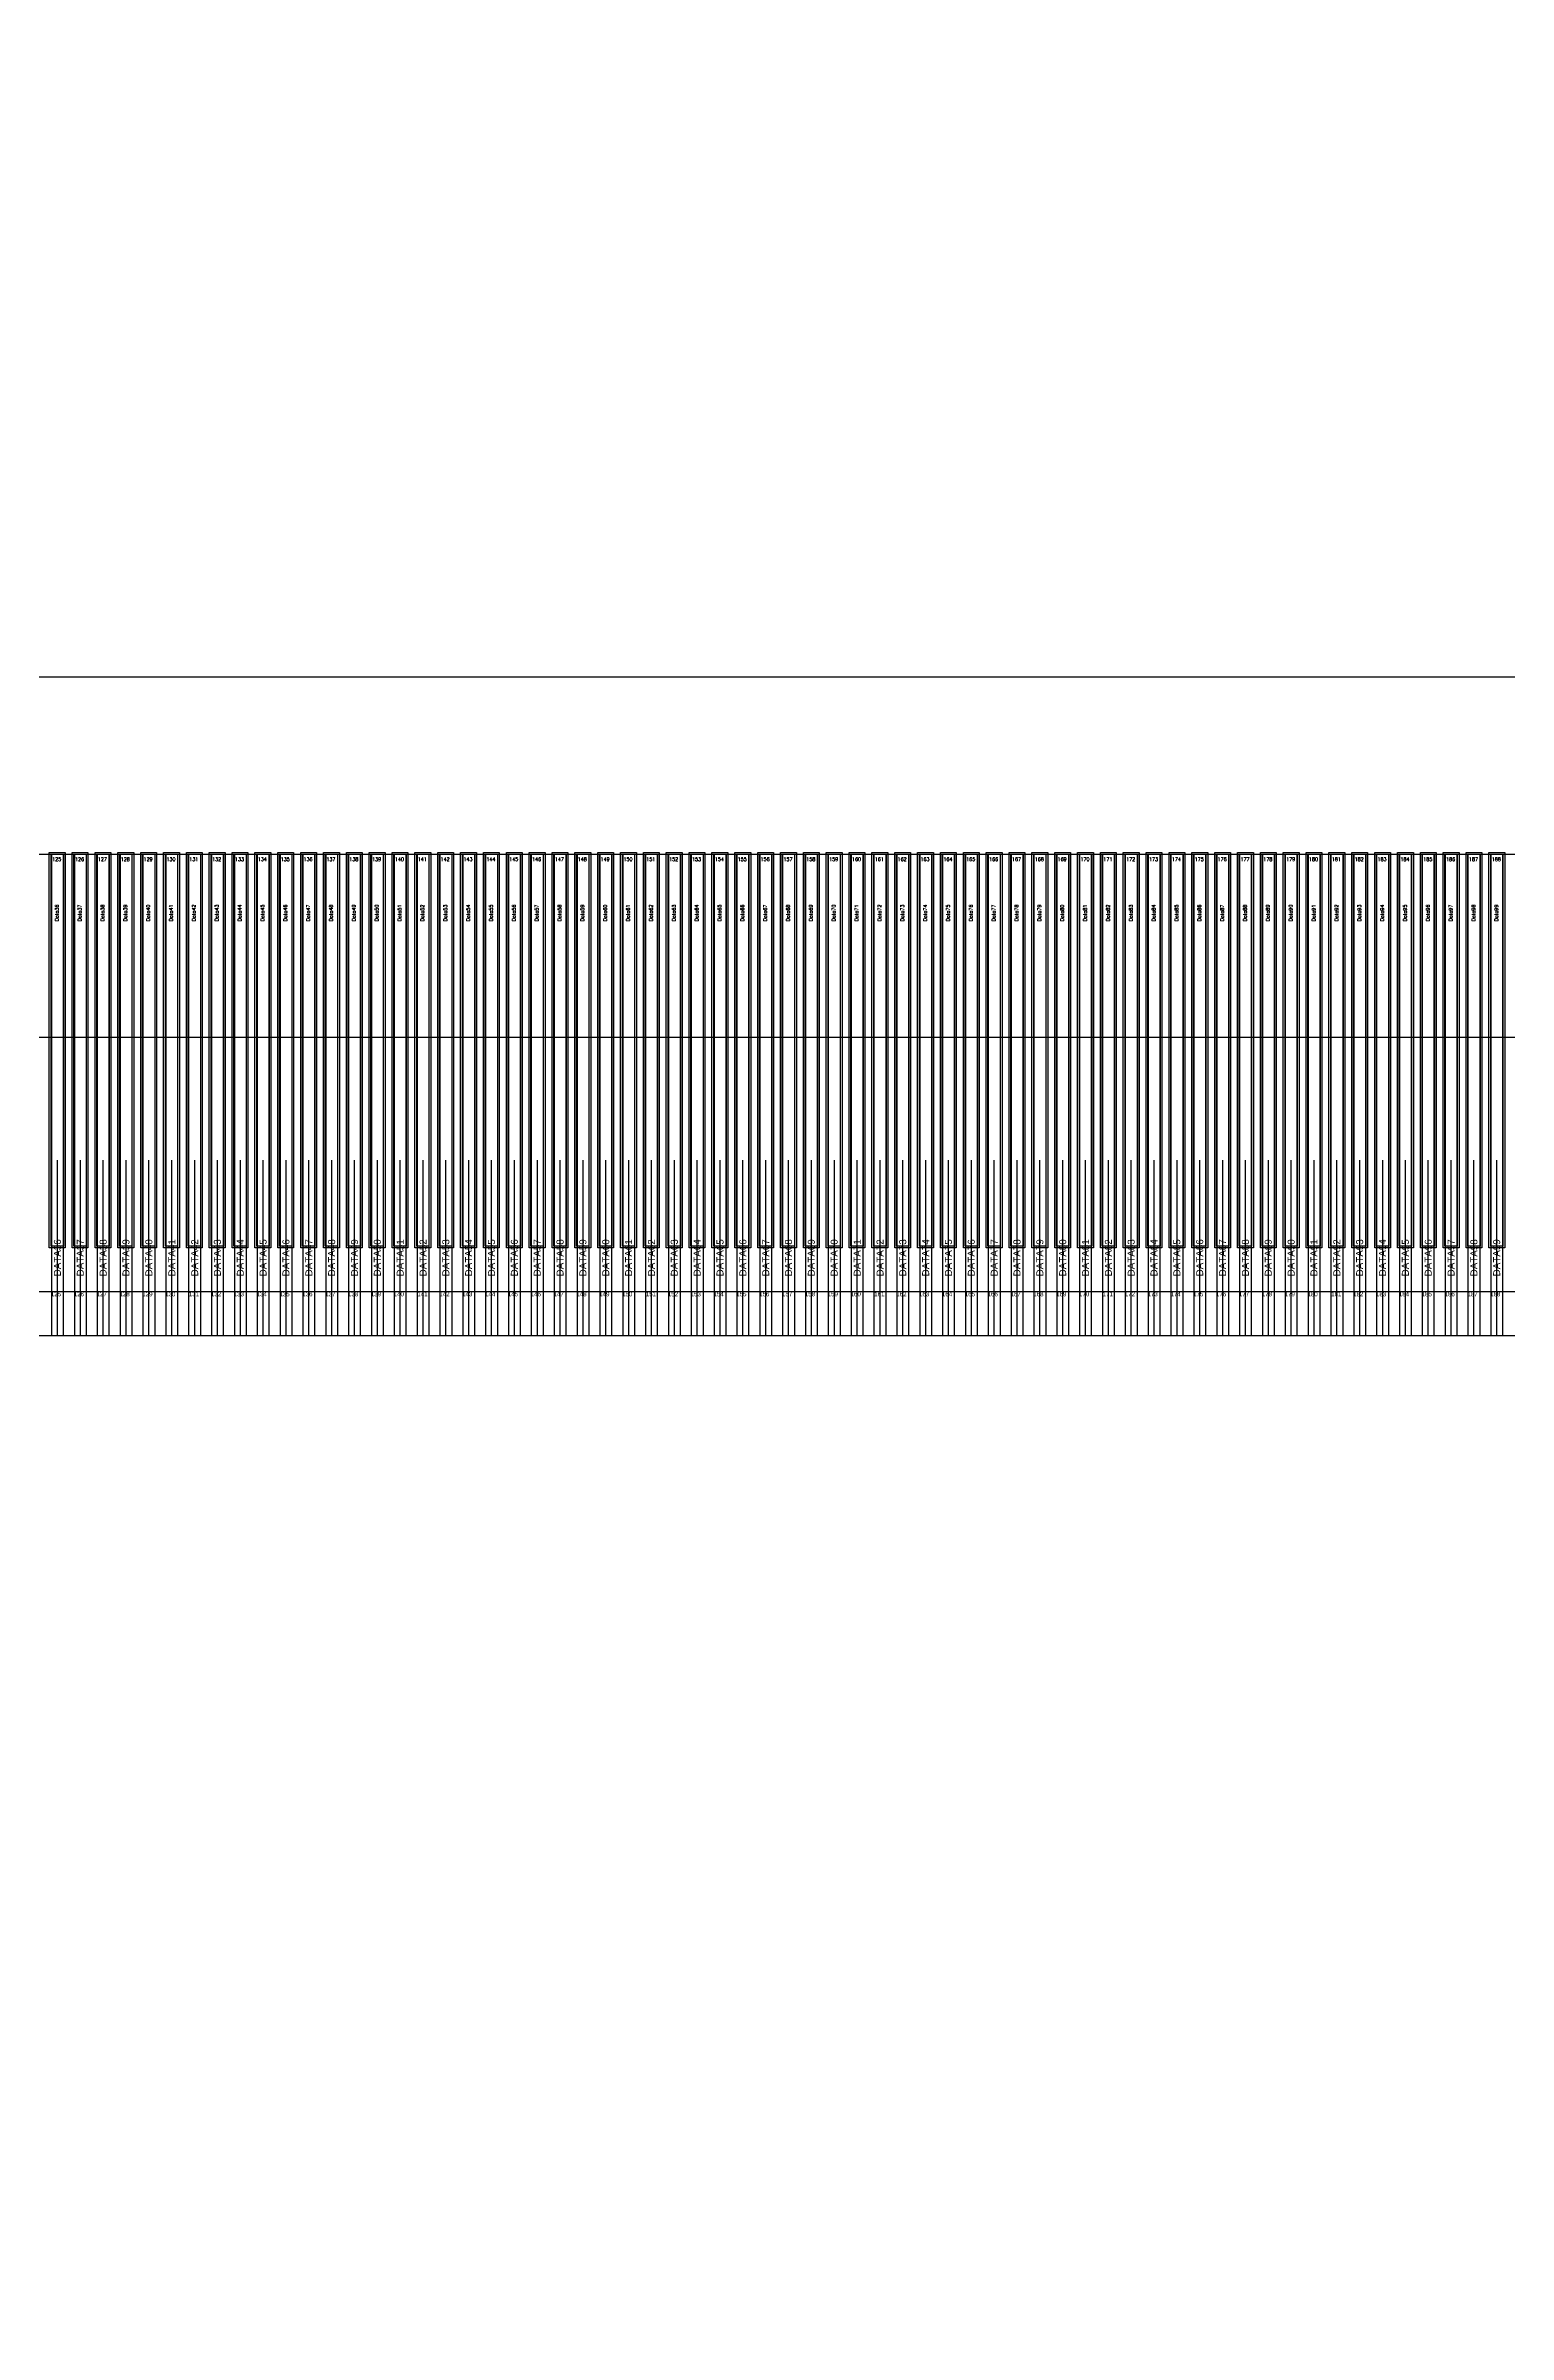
# Model space of a CAD drawing. Header units: millimetres. Extents: x -2596 to -724, y -1791 to -1070.
# Drawn here: x -1602.755 to -1601.091, y -1614.023 to -1611.419 of the extents above; entities that cross this region are included whole.
import ezdxf
from ezdxf.enums import TextEntityAlignment as Align

# ---------------------------------------------------------------- set-up
doc = ezdxf.new("R2010")
doc.units = ezdxf.units.MM
for name, color, linetype in [('01 Copper', 3, 'Continuous'), ('06 Leadnr', 6, 'Continuous'), ('07 Cutline', 4, 'Continuous'), ('12 Center_line', 1, 'Continuous'), ('L61', 4, 'Continuous'), ('L62', 40, 'Continuous'), ('lens', 6, 'Continuous')]:
    doc.layers.add(name, color=color, linetype=linetype)
doc.layers.add('10 OL pin no.', color=190, linetype='Continuous', lineweight=15)
doc.layers.add('标注', color=3, linetype='Continuous', lineweight=15)
doc.styles.add('MBC_Arial_Font', font='arial.ttf')
doc.styles.add('ROMANC', font='romanc.shx', dxfattribs={"bigfont": 'gbcbig.shx'})
doc.styles.add('TXT', font='txt.shx', dxfattribs={"bigfont": 'gbcbig.shx'})
doc.styles.add('宋', font='', dxfattribs={"height": 2})
doc.styles.get('宋').set_extended_font_data('SimSun')
doc.dimstyles.new('YanXiu', dxfattribs={"dimtxt": 2.5, "dimasz": 2.2, "dimexe": 0.66, "dimexo": 0.66, "dimgap": 0.66, "dimtad": 0, "dimdsep": 46, "dimtxsty": 'ROMANC', "dimcen": 0, "dimclrd": 256, "dimclre": 131, "dimclrt": 42, "dimazin": 2, "dimtfac": 1, "dimtofl": 0, "dimtmove": 0, "dimatfit": 3, "dimfxl": 1, "dimlwd": 5, "dimlwe": 5, "dimarcsym": 0})

# ---------------------------------------------------------------- blocks, each defined once
blk = doc.blocks.new('*D125')
at = {"layer": 'Defpoints', "color": 0}
for p in [(-1619.6153, -1609.9871), (-1602.067, -1683.6592), (-1602.067, -1684.0071)]:
    blk.add_point(p, dxfattribs=at)
at = {"layer": '标注', "lineweight": 5}
for p, q in [((-1619.6153, -1610.6471), (-1619.6153, -1684.3192)), ((-1602.067, -1683.3471), (-1602.067, -1682.9992)), ((-1619.6153, -1683.6592), (-1621.9003, -1683.6592)), ((-1603.567, -1683.6592), (-1618.1153, -1683.6592))]:
    blk.add_line(p, q, dxfattribs=at)
at = {"layer": '标注'}
for points in [[(-1618.1153, -1683.4092), (-1618.1153, -1683.9092), (-1619.6153, -1683.6592)], [(-1603.567, -1683.4092), (-1603.567, -1683.9092), (-1602.067, -1683.6592)]]:
    blk.add_solid(points, dxfattribs=at)
at = {"layer": '标注', "insert": (-1629.4597, -1683.6592), "char_height": 2, "attachment_point": 5, "style": '宋'}
blk.add_mtext('17.55±0.2', dxfattribs=at)
blk = doc.blocks.new('*D120')
at = {"layer": 'Defpoints', "color": 0}
for p in [(-1616.7653, -1612.8371), (-1643.494, -1685.8071), (-1601.567, -1685.8071)]:
    blk.add_point(p, dxfattribs=at)
at = {"layer": '标注', "lineweight": 5}
for p, q in [((-1617.4253, -1612.8371), (-1644.154, -1612.8371)), ((-1643.494, -1614.3371), (-1643.494, -1623.6493)), ((-1643.494, -1684.3071), (-1643.494, -1638.9134)), ((-1602.227, -1685.8071), (-1644.154, -1685.8071))]:
    blk.add_line(p, q, dxfattribs=at)
at = {"layer": '标注'}
for points in [[(-1643.744, -1614.3371), (-1643.244, -1614.3371), (-1643.494, -1612.8371)], [(-1643.744, -1684.3071), (-1643.244, -1684.3071), (-1643.494, -1685.8071)]]:
    blk.add_solid(points, dxfattribs=at)
at = {"layer": '标注', "insert": (-1643.494, -1631.2814), "char_height": 2, "attachment_point": 5, "rotation": 90, "style": '宋'}
blk.add_mtext('72.97±0.5', dxfattribs=at)
blk = doc.blocks.new('DFASDFAS')
at = {"layer": '01 Copper'}
for points in [[(-1335.6613, -1625.5686), (-1335.6613, -1625.0206)], [(-1335.6483, -1625.0206), (-1335.6483, -1625.5686)], [(-1335.6353, -1625.5686), (-1335.6353, -1625.0206)], [(-1335.6223, -1625.0206), (-1335.6223, -1625.5686)], [(-1335.6093, -1625.5686), (-1335.6093, -1625.0206)], [(-1335.5963, -1625.0206), (-1335.5963, -1625.5686)], [(-1335.5833, -1625.5686), (-1335.5833, -1625.0206)], [(-1335.5703, -1625.0206), (-1335.5703, -1625.5686)], [(-1335.5573, -1625.5686), (-1335.5573, -1625.0206)], [(-1335.5443, -1625.0206), (-1335.5443, -1625.5686)], [(-1335.5313, -1625.5686), (-1335.5313, -1625.0206)], [(-1335.5183, -1625.0206), (-1335.5183, -1625.5686)], [(-1335.5053, -1625.5686), (-1335.5053, -1625.0206)], [(-1335.4923, -1625.0206), (-1335.4923, -1625.5686)], [(-1335.4793, -1625.5686), (-1335.4793, -1625.0206)], [(-1335.4663, -1625.0206), (-1335.4663, -1625.5686)], [(-1335.4533, -1625.5686), (-1335.4533, -1625.0206)], [(-1335.4403, -1625.0206), (-1335.4403, -1625.5686)], [(-1335.4273, -1625.5686), (-1335.4273, -1625.0206)], [(-1335.4143, -1625.0206), (-1335.4143, -1625.5686)], [(-1335.4013, -1625.5686), (-1335.4013, -1625.0206)], [(-1335.3883, -1625.0206), (-1335.3883, -1625.5686)], [(-1335.3753, -1625.5686), (-1335.3753, -1625.0206)], [(-1335.3623, -1625.0206), (-1335.3623, -1625.5686)], [(-1335.3493, -1625.5686), (-1335.3493, -1625.0206)], [(-1335.3363, -1625.0206), (-1335.3363, -1625.5686)], [(-1335.3234, -1625.5686), (-1335.3234, -1625.0206)], [(-1335.3104, -1625.0206), (-1335.3104, -1625.5686)], [(-1335.2974, -1625.5686), (-1335.2974, -1625.0206)], [(-1335.2844, -1625.0206), (-1335.2844, -1625.5686)], [(-1335.2714, -1625.5686), (-1335.2714, -1625.0206)], [(-1335.2584, -1625.0206), (-1335.2584, -1625.5686)], [(-1335.2454, -1625.5686), (-1335.2454, -1625.0206)], [(-1335.2324, -1625.0206), (-1335.2324, -1625.5686)], [(-1335.2194, -1625.5686), (-1335.2194, -1625.0206)], [(-1335.2064, -1625.0206), (-1335.2064, -1625.5686)], [(-1335.1934, -1625.5686), (-1335.1934, -1625.0206)], [(-1335.1804, -1625.0206), (-1335.1804, -1625.5686)], [(-1335.1674, -1625.5686), (-1335.1674, -1625.0206)], [(-1335.1544, -1625.0206), (-1335.1544, -1625.5686)], [(-1335.1414, -1625.5686), (-1335.1414, -1625.0206)], [(-1335.1284, -1625.0206), (-1335.1284, -1625.5686)], [(-1335.1154, -1625.5686), (-1335.1154, -1625.0206)], [(-1335.1024, -1625.0206), (-1335.1024, -1625.5686)], [(-1335.0894, -1625.5686), (-1335.0894, -1625.0206)], [(-1335.0764, -1625.0206), (-1335.0764, -1625.5686)], [(-1335.0634, -1625.5686), (-1335.0634, -1625.0206)], [(-1335.0504, -1625.0206), (-1335.0504, -1625.5686)], [(-1335.0374, -1625.5686), (-1335.0374, -1625.0206)], [(-1335.0244, -1625.0206), (-1335.0244, -1625.5686)], [(-1335.0114, -1625.5686), (-1335.0114, -1625.0206)], [(-1334.9984, -1625.0206), (-1334.9984, -1625.5686)], [(-1334.9854, -1625.5686), (-1334.9854, -1625.0206)], [(-1334.9724, -1625.0206), (-1334.9724, -1625.5686)], [(-1334.9594, -1625.5686), (-1334.9594, -1625.0206)], [(-1334.9464, -1625.0206), (-1334.9464, -1625.5686)], [(-1334.9334, -1625.5686), (-1334.9334, -1625.0206)], [(-1334.9204, -1625.0206), (-1334.9204, -1625.5686)], [(-1334.9075, -1625.5686), (-1334.9075, -1625.0206)], [(-1334.8945, -1625.0206), (-1334.8945, -1625.5686)], [(-1334.8815, -1625.5686), (-1334.8815, -1625.0206)], [(-1334.8685, -1625.0206), (-1334.8685, -1625.5686)], [(-1334.8555, -1625.5686), (-1334.8555, -1625.0206)], [(-1334.8425, -1625.0206), (-1334.8425, -1625.5686)], [(-1334.8295, -1625.5686), (-1334.8295, -1625.0206)], [(-1334.8165, -1625.0206), (-1334.8165, -1625.5686)], [(-1334.8035, -1625.5686), (-1334.8035, -1625.0206)], [(-1334.7905, -1625.0206), (-1334.7905, -1625.5686)], [(-1334.7775, -1625.5686), (-1334.7775, -1625.0206)], [(-1334.7645, -1625.0206), (-1334.7645, -1625.5686)], [(-1334.7515, -1625.5686), (-1334.7515, -1625.0206)], [(-1334.7385, -1625.0206), (-1334.7385, -1625.5686)], [(-1334.7255, -1625.5686), (-1334.7255, -1625.0206)], [(-1334.7125, -1625.0206), (-1334.7125, -1625.5686)], [(-1334.6995, -1625.5686), (-1334.6995, -1625.0206)], [(-1334.6865, -1625.0206), (-1334.6865, -1625.5686)], [(-1334.6735, -1625.5686), (-1334.6735, -1625.0206)], [(-1334.6605, -1625.0206), (-1334.6605, -1625.5686)], [(-1334.6475, -1625.5686), (-1334.6475, -1625.0206)], [(-1334.6345, -1625.0206), (-1334.6345, -1625.5686)], [(-1334.6215, -1625.5686), (-1334.6215, -1625.0206)], [(-1334.6085, -1625.0206), (-1334.6085, -1625.5686)], [(-1334.5955, -1625.5686), (-1334.5955, -1625.0206)], [(-1334.5825, -1625.0206), (-1334.5825, -1625.5686)], [(-1334.5695, -1625.5686), (-1334.5695, -1625.0206)], [(-1334.5565, -1625.0206), (-1334.5565, -1625.5686)], [(-1334.5435, -1625.5686), (-1334.5435, -1625.0206)], [(-1334.5305, -1625.0206), (-1334.5305, -1625.5686)], [(-1334.5176, -1625.5686), (-1334.5176, -1625.0206)], [(-1334.5046, -1625.0206), (-1334.5046, -1625.5686)], [(-1334.4916, -1625.5686), (-1334.4916, -1625.0206)], [(-1334.4786, -1625.0206), (-1334.4786, -1625.5686)], [(-1334.4656, -1625.5686), (-1334.4656, -1625.0206)], [(-1334.4526, -1625.0206), (-1334.4526, -1625.5686)], [(-1334.4396, -1625.5686), (-1334.4396, -1625.0206)], [(-1334.4266, -1625.0206), (-1334.4266, -1625.5686)], [(-1334.4136, -1625.5686), (-1334.4136, -1625.0206)], [(-1334.4006, -1625.0206), (-1334.4006, -1625.5686)], [(-1334.3876, -1625.5686), (-1334.3876, -1625.0206)], [(-1334.3746, -1625.0206), (-1334.3746, -1625.5686)], [(-1334.3616, -1625.5686), (-1334.3616, -1625.0206)], [(-1334.3486, -1625.0206), (-1334.3486, -1625.5686)], [(-1334.3356, -1625.5686), (-1334.3356, -1625.0206)], [(-1334.3226, -1625.0206), (-1334.3226, -1625.5686)], [(-1334.3096, -1625.5686), (-1334.3096, -1625.0206)], [(-1334.2966, -1625.0206), (-1334.2966, -1625.5686)], [(-1334.2836, -1625.5686), (-1334.2836, -1625.0206)], [(-1334.2706, -1625.0206), (-1334.2706, -1625.5686)], [(-1334.2576, -1625.5686), (-1334.2576, -1625.0206)], [(-1334.2446, -1625.0206), (-1334.2446, -1625.5686)], [(-1334.2316, -1625.5686), (-1334.2316, -1625.0206)], [(-1334.2186, -1625.0206), (-1334.2186, -1625.5686)], [(-1334.2056, -1625.5686), (-1334.2056, -1625.0206)], [(-1334.1926, -1625.0206), (-1334.1926, -1625.5686)], [(-1334.1796, -1625.5686), (-1334.1796, -1625.0206)], [(-1334.1666, -1625.0206), (-1334.1666, -1625.5686)], [(-1334.1536, -1625.5686), (-1334.1536, -1625.0206)], [(-1334.1406, -1625.0206), (-1334.1406, -1625.5686)], [(-1334.1277, -1625.5686), (-1334.1277, -1625.0206)], [(-1334.1147, -1625.0206), (-1334.1147, -1625.5686)], [(-1334.1017, -1625.5686), (-1334.1017, -1625.0206)], [(-1334.0887, -1625.0206), (-1334.0887, -1625.5686)], [(-1334.0757, -1625.5686), (-1334.0757, -1625.0206)], [(-1334.0627, -1625.0206), (-1334.0627, -1625.5686)], [(-1334.0497, -1625.5686), (-1334.0497, -1625.0206)], [(-1334.0367, -1625.0206), (-1334.0367, -1625.5686)], [(-1334.0237, -1625.5686), (-1334.0237, -1625.0206)], [(-1334.0107, -1625.0206), (-1334.0107, -1625.5686)]]:
    blk.add_lwpolyline(points, dxfattribs=at)
at = {"layer": '07 Cutline'}
blk.add_lwpolyline([(-1339.2883, -1625.0206), (-1327.8883, -1625.0206), (-1327.8883, -1625.5186), (-1327.9883, -1625.6686), (-1327.9883, -1633.0101), (-1328.8596, -1634.5237), (-1328.8596, -1636.6123, -0.414214), (-1329.0596, -1636.8123), (-1340.1396, -1636.8123, -0.414214), (-1340.3396, -1636.6123), (-1340.3396, -1634.5237), (-1339.1883, -1633.0101), (-1339.1883, -1625.6686), (-1339.2883, -1625.5186)], format="xyb", close=True, dxfattribs=at)
at = {"layer": '12 Center_line'}
for p, q in [((-1335.6548, -1625.5686), (-1335.6548, -1625.3686)), ((-1335.6288, -1625.5686), (-1335.6288, -1625.3686)), ((-1335.6028, -1625.5686), (-1335.6028, -1625.3686)), ((-1335.5768, -1625.5686), (-1335.5768, -1625.3686)), ((-1335.5508, -1625.5686), (-1335.5508, -1625.3686)), ((-1335.5248, -1625.5686), (-1335.5248, -1625.3686)), ((-1335.4988, -1625.5686), (-1335.4988, -1625.3686)), ((-1335.4728, -1625.5686), (-1335.4728, -1625.3686)), ((-1335.4468, -1625.5686), (-1335.4468, -1625.3686)), ((-1335.4208, -1625.5686), (-1335.4208, -1625.3686)), ((-1335.3948, -1625.5686), (-1335.3948, -1625.3686)), ((-1335.3688, -1625.5686), (-1335.3688, -1625.3686)), ((-1335.3428, -1625.5686), (-1335.3428, -1625.3686)), ((-1335.3169, -1625.5686), (-1335.3169, -1625.3686)), ((-1335.2909, -1625.5686), (-1335.2909, -1625.3686)), ((-1335.2649, -1625.5686), (-1335.2649, -1625.3686)), ((-1335.2389, -1625.5686), (-1335.2389, -1625.3686)), ((-1335.2129, -1625.5686), (-1335.2129, -1625.3686)), ((-1335.1869, -1625.5686), (-1335.1869, -1625.3686)), ((-1335.1609, -1625.5686), (-1335.1609, -1625.3686)), ((-1335.1349, -1625.5686), (-1335.1349, -1625.3686)), ((-1335.1089, -1625.5686), (-1335.1089, -1625.3686)), ((-1335.0829, -1625.5686), (-1335.0829, -1625.3686)), ((-1335.0569, -1625.5686), (-1335.0569, -1625.3686)), ((-1335.0309, -1625.5686), (-1335.0309, -1625.3686)), ((-1335.0049, -1625.5686), (-1335.0049, -1625.3686)), ((-1334.9789, -1625.5686), (-1334.9789, -1625.3686)), ((-1334.9529, -1625.5686), (-1334.9529, -1625.3686)), ((-1334.9269, -1625.5686), (-1334.9269, -1625.3686)), ((-1334.901, -1625.5686), (-1334.901, -1625.3686)), ((-1334.875, -1625.5686), (-1334.875, -1625.3686)), ((-1334.849, -1625.5686), (-1334.849, -1625.3686)), ((-1334.823, -1625.5686), (-1334.823, -1625.3686)), ((-1334.797, -1625.5686), (-1334.797, -1625.3686)), ((-1334.771, -1625.5686), (-1334.771, -1625.3686)), ((-1334.745, -1625.5686), (-1334.745, -1625.3686)), ((-1334.719, -1625.5686), (-1334.719, -1625.3686)), ((-1334.693, -1625.5686), (-1334.693, -1625.3686)), ((-1334.667, -1625.5686), (-1334.667, -1625.3686)), ((-1334.641, -1625.5686), (-1334.641, -1625.3686)), ((-1334.615, -1625.5686), (-1334.615, -1625.3686)), ((-1334.589, -1625.5686), (-1334.589, -1625.3686)), ((-1334.563, -1625.5686), (-1334.563, -1625.3686)), ((-1334.537, -1625.5686), (-1334.537, -1625.3686)), ((-1334.5111, -1625.5686), (-1334.5111, -1625.3686)), ((-1334.4851, -1625.5686), (-1334.4851, -1625.3686)), ((-1334.4591, -1625.5686), (-1334.4591, -1625.3686)), ((-1334.4331, -1625.5686), (-1334.4331, -1625.3686)), ((-1334.4071, -1625.5686), (-1334.4071, -1625.3686)), ((-1334.3811, -1625.5686), (-1334.3811, -1625.3686)), ((-1334.3551, -1625.5686), (-1334.3551, -1625.3686)), ((-1334.3291, -1625.5686), (-1334.3291, -1625.3686)), ((-1334.3031, -1625.5686), (-1334.3031, -1625.3686)), ((-1334.2771, -1625.5686), (-1334.2771, -1625.3686)), ((-1334.2511, -1625.5686), (-1334.2511, -1625.3686)), ((-1334.2251, -1625.5686), (-1334.2251, -1625.3686)), ((-1334.1991, -1625.5686), (-1334.1991, -1625.3686)), ((-1334.1731, -1625.5686), (-1334.1731, -1625.3686)), ((-1334.1471, -1625.5686), (-1334.1471, -1625.3686)), ((-1334.1212, -1625.5686), (-1334.1212, -1625.3686)), ((-1334.0952, -1625.5686), (-1334.0952, -1625.3686)), ((-1334.0692, -1625.5686), (-1334.0692, -1625.3686)), ((-1334.0432, -1625.5686), (-1334.0432, -1625.3686)), ((-1334.0172, -1625.5686), (-1334.0172, -1625.3686)), ((-1328.2973, -1625.5686), (-1338.8793, -1625.5686))]:
    blk.add_line(p, q, dxfattribs=at)
at = {"layer": '06 Leadnr', "style": 'MBC_Arial_Font'}
for s, p in [('DATA36', (-1335.655, -1625.4797)), ('DATA37', (-1335.629, -1625.4797)), ('DATA38', (-1335.603, -1625.4797)), ('DATA39', (-1335.577, -1625.4797)), ('DATA40', (-1335.551, -1625.4797)), ('DATA41', (-1335.5248, -1625.4797)), ('DATA42', (-1335.4988, -1625.4797)), ('DATA43', (-1335.473, -1625.4797)), ('DATA44', (-1335.4469, -1625.4797)), ('DATA45', (-1335.421, -1625.4797)), ('DATA46', (-1335.395, -1625.4797)), ('DATA47', (-1335.3689, -1625.4797)), ('DATA48', (-1335.343, -1625.4797)), ('DATA49', (-1335.317, -1625.4797)), ('DATA50', (-1335.291, -1625.4797)), ('DATA51', (-1335.265, -1625.4797)), ('DATA52', (-1335.239, -1625.4797)), ('DATA53', (-1335.2131, -1625.4797)), ('DATA54', (-1335.1871, -1625.4797)), ('DATA55', (-1335.1611, -1625.4797)), ('DATA56', (-1335.1351, -1625.4797)), ('DATA57', (-1335.1091, -1625.4797)), ('DATA58', (-1335.0831, -1625.4797)), ('DATA59', (-1335.0571, -1625.4797)), ('DATA60', (-1335.0311, -1625.4797)), ('DATA61', (-1335.0051, -1625.4797)), ('DATA62', (-1334.9791, -1625.4797)), ('DATA63', (-1334.9531, -1625.4797)), ('DATA64', (-1334.9271, -1625.4797)), ('DATA65', (-1334.9011, -1625.4797)), ('DATA66', (-1334.8751, -1625.4797)), ('DATA67', (-1334.8491, -1625.4797)), ('DATA68', (-1334.8232, -1625.4797)), ('DATA69', (-1334.7972, -1625.4797)), ('DATA70', (-1334.7712, -1625.4797)), ('DATA71', (-1334.745, -1625.4797)), ('DATA72', (-1334.719, -1625.4797)), ('DATA73', (-1334.6932, -1625.4797)), ('DATA74', (-1334.6671, -1625.4797)), ('DATA75', (-1334.6412, -1625.4797)), ('DATA76', (-1334.6152, -1625.4797)), ('DATA77', (-1334.5891, -1625.4797)), ('DATA78', (-1334.5632, -1625.4797)), ('DATA79', (-1334.5372, -1625.4797)), ('DATA80', (-1334.5112, -1625.4797)), ('DATA81', (-1334.4852, -1625.4797)), ('DATA82', (-1334.4592, -1625.4797)), ('DATA83', (-1334.4333, -1625.4797)), ('DATA84', (-1334.4073, -1625.4797)), ('DATA85', (-1334.3813, -1625.4797)), ('DATA86', (-1334.3553, -1625.4797)), ('DATA87', (-1334.3293, -1625.4797)), ('DATA88', (-1334.3033, -1625.4797)), ('DATA89', (-1334.2773, -1625.4797)), ('DATA90', (-1334.2513, -1625.4797)), ('DATA91', (-1334.2253, -1625.4797)), ('DATA92', (-1334.1993, -1625.4797)), ('DATA93', (-1334.1733, -1625.4797)), ('DATA94', (-1334.1473, -1625.4797)), ('DATA95', (-1334.1213, -1625.4797)), ('DATA96', (-1334.0953, -1625.4797)), ('DATA97', (-1334.0693, -1625.4797)), ('DATA98', (-1334.0433, -1625.4797)), ('DATA99', (-1334.0174, -1625.4797))]:
    blk.add_text(s, height=0.008, rotation=90, dxfattribs=at).set_placement(p, align=Align.MIDDLE_CENTER)
at = {"layer": '10 OL pin no.', "style": 'MBC_Arial_Font'}
for s, p in [('125', (-1335.6624, -1625.5235)), ('126', (-1335.6363, -1625.5235)), ('127', (-1335.6104, -1625.5235)), ('128', (-1335.5844, -1625.5235)), ('129', (-1335.5584, -1625.5235)), ('130', (-1335.5324, -1625.5235)), ('131', (-1335.5054, -1625.5235)), ('132', (-1335.4803, -1625.5235)), ('133', (-1335.4544, -1625.5235)), ('134', (-1335.4284, -1625.5235)), ('135', (-1335.4024, -1625.5235)), ('136', (-1335.3764, -1625.5235)), ('137', (-1335.3504, -1625.5235)), ('138', (-1335.3244, -1625.5235)), ('139', (-1335.2984, -1625.5235)), ('140', (-1335.2724, -1625.5235)), ('141', (-1335.2455, -1625.5235)), ('142', (-1335.2204, -1625.5235)), ('143', (-1335.1945, -1625.5235)), ('144', (-1335.1684, -1625.5235)), ('145', (-1335.1425, -1625.5235)), ('146', (-1335.1165, -1625.5235)), ('147', (-1335.0905, -1625.5235)), ('148', (-1335.0645, -1625.5235)), ('149', (-1335.0385, -1625.5235)), ('150', (-1335.0125, -1625.5235)), ('151', (-1334.9855, -1625.5235)), ('152', (-1334.9605, -1625.5235)), ('153', (-1334.9345, -1625.5235)), ('154', (-1334.9085, -1625.5235)), ('155', (-1334.8826, -1625.5235)), ('156', (-1334.8565, -1625.5235)), ('157', (-1334.8305, -1625.5235)), ('158', (-1334.8046, -1625.5235)), ('159', (-1334.7786, -1625.5235)), ('160', (-1334.7525, -1625.5235)), ('161', (-1334.7256, -1625.5235)), ('162', (-1334.7005, -1625.5235)), ('163', (-1334.6746, -1625.5235)), ('164', (-1334.6486, -1625.5235)), ('165', (-1334.6226, -1625.5235)), ('166', (-1334.5966, -1625.5235)), ('167', (-1334.5706, -1625.5235)), ('168', (-1334.5446, -1625.5235)), ('169', (-1334.5186, -1625.5235)), ('170', (-1334.4926, -1625.5235)), ('171', (-1334.4657, -1625.5235)), ('172', (-1334.4406, -1625.5235)), ('173', (-1334.4147, -1625.5235)), ('174', (-1334.3886, -1625.5235)), ('175', (-1334.3627, -1625.5235)), ('176', (-1334.3367, -1625.5235)), ('177', (-1334.3107, -1625.5235)), ('178', (-1334.2847, -1625.5235)), ('179', (-1334.2587, -1625.5235)), ('180', (-1334.2327, -1625.5235)), ('181', (-1334.2057, -1625.5235)), ('182', (-1334.1807, -1625.5235)), ('183', (-1334.1547, -1625.5235)), ('184', (-1334.1287, -1625.5235)), ('185', (-1334.1028, -1625.5235)), ('186', (-1334.0767, -1625.5235)), ('187', (-1334.0507, -1625.5235)), ('188', (-1334.0248, -1625.5235))]:
    blk.add_text(s, height=0.005, dxfattribs=at).set_placement(p)
blk = doc.blocks.new('COF pad unit')
at = {"color": 3}
blk.add_lwpolyline([(280.5289, 549.929), (280.5429, 549.929), (280.5429, 549.483), (280.5289, 549.483)], close=True, dxfattribs=at)
at = {"layer": 'L61', "color": 1}
blk.add_lwpolyline([(280.5269, 549.931), (280.5449, 549.931), (280.5449, 549.481), (280.5269, 549.481)], close=True, dxfattribs=at)
blk = doc.blocks.new('AFDAFDD')
at = {"color": 1}
blk.add_line((-1725.307, -1612.1371), (-1689.3854, -1612.1371), dxfattribs=at)
at = {"layer": 'L61', "color": 1}
blk.add_lwpolyline([(-1723.4362, -1573.7571), (-1691.2562, -1573.7571, -0.414214), (-1688.4062, -1576.6071), (-1688.4062, -1609.9871, -0.414214), (-1691.2562, -1612.8371), (-1723.4362, -1612.8371, -0.414214), (-1726.2862, -1609.9871), (-1726.2862, -1576.6071, -0.414214)], format="xyb", close=True, dxfattribs=at)
at = {"color": 3}
for p in [(-1989.9491, -2162.2681), (-1989.9231, -2162.2681), (-1989.8971, -2162.2681), (-1989.8711, -2162.2681), (-1989.8451, -2162.2681), (-1989.8191, -2162.2681), (-1989.7931, -2162.2681), (-1989.7671, -2162.2681), (-1989.7411, -2162.2681), (-1989.7151, -2162.2681), (-1989.6891, -2162.2681), (-1989.6631, -2162.2681), (-1989.6371, -2162.2681), (-1989.6111, -2162.2681), (-1989.5851, -2162.2681), (-1989.5591, -2162.2681), (-1989.5331, -2162.2681), (-1989.5071, -2162.2681), (-1989.4811, -2162.2681), (-1989.4551, -2162.2681), (-1989.4291, -2162.2681), (-1989.4031, -2162.2681), (-1989.3771, -2162.2681), (-1989.3511, -2162.2681), (-1989.3251, -2162.2681), (-1989.2991, -2162.2681), (-1989.2731, -2162.2681), (-1989.2471, -2162.2681), (-1989.2211, -2162.2681), (-1989.1951, -2162.2681), (-1989.1691, -2162.2681), (-1989.1431, -2162.2681), (-1989.1171, -2162.2681), (-1989.0911, -2162.2681), (-1989.0651, -2162.2681), (-1989.0391, -2162.2681), (-1989.0131, -2162.2681), (-1988.9871, -2162.2681), (-1988.9611, -2162.2681), (-1988.9351, -2162.2681), (-1988.9091, -2162.2681), (-1988.8831, -2162.2681), (-1988.8571, -2162.2681), (-1988.8311, -2162.2681), (-1988.8051, -2162.2681), (-1988.7791, -2162.2681), (-1988.7531, -2162.2681), (-1988.7271, -2162.2681), (-1988.7011, -2162.2681), (-1988.6751, -2162.2681), (-1988.6491, -2162.2681), (-1988.6231, -2162.2681), (-1988.5971, -2162.2681), (-1988.5711, -2162.2681), (-1988.5451, -2162.2681), (-1988.5191, -2162.2681), (-1988.4931, -2162.2681), (-1988.4671, -2162.2681), (-1988.4411, -2162.2681), (-1988.4151, -2162.2681), (-1988.3891, -2162.2681), (-1988.3631, -2162.2681), (-1988.3371, -2162.2681), (-1988.3111, -2162.2681)]:
    blk.add_blockref('COF pad unit', p, dxfattribs=at)
at = {"layer": 'L62', "style": 'TXT'}
for s, p in [('125', (-1709.4138, -1612.3448)), ('126', (-1709.3878, -1612.3448)), ('127', (-1709.3618, -1612.3448)), ('128', (-1709.3358, -1612.3448)), ('129', (-1709.3098, -1612.3448)), ('130', (-1709.2838, -1612.3448)), ('131', (-1709.2578, -1612.3448)), ('132', (-1709.2318, -1612.3448)), ('133', (-1709.2058, -1612.3448)), ('134', (-1709.1798, -1612.3448)), ('135', (-1709.1538, -1612.3448)), ('136', (-1709.1278, -1612.3448)), ('137', (-1709.1018, -1612.3448)), ('138', (-1709.0758, -1612.3448)), ('139', (-1709.0498, -1612.3448)), ('140', (-1709.0238, -1612.3448)), ('141', (-1708.9978, -1612.3448)), ('142', (-1708.9718, -1612.3448)), ('143', (-1708.9458, -1612.3448)), ('144', (-1708.9198, -1612.3448)), ('145', (-1708.8938, -1612.3448)), ('146', (-1708.8678, -1612.3448)), ('147', (-1708.8418, -1612.3448)), ('148', (-1708.8158, -1612.3448)), ('149', (-1708.7898, -1612.3448)), ('150', (-1708.7638, -1612.3448)), ('151', (-1708.7378, -1612.3448)), ('152', (-1708.7118, -1612.3448)), ('153', (-1708.6858, -1612.3448)), ('154', (-1708.6598, -1612.3448)), ('155', (-1708.6338, -1612.3448)), ('156', (-1708.6078, -1612.3448)), ('157', (-1708.5818, -1612.3448)), ('158', (-1708.5558, -1612.3448)), ('159', (-1708.5298, -1612.3448)), ('160', (-1708.5038, -1612.3448)), ('161', (-1708.4778, -1612.3448)), ('162', (-1708.4518, -1612.3448)), ('163', (-1708.4258, -1612.3448)), ('164', (-1708.3998, -1612.3448)), ('165', (-1708.3738, -1612.3448)), ('166', (-1708.3478, -1612.3448)), ('167', (-1708.3218, -1612.3448)), ('168', (-1708.2958, -1612.3448)), ('169', (-1708.2698, -1612.3448)), ('170', (-1708.2438, -1612.3448)), ('171', (-1708.2178, -1612.3448)), ('172', (-1708.1918, -1612.3448)), ('173', (-1708.1658, -1612.3448)), ('174', (-1708.1398, -1612.3448)), ('175', (-1708.1138, -1612.3448)), ('176', (-1708.0878, -1612.3448)), ('177', (-1708.0618, -1612.3448)), ('178', (-1708.0358, -1612.3448)), ('179', (-1708.0098, -1612.3448)), ('180', (-1707.9838, -1612.3448)), ('181', (-1707.9578, -1612.3448)), ('182', (-1707.9318, -1612.3448)), ('183', (-1707.9058, -1612.3448)), ('184', (-1707.8798, -1612.3448)), ('185', (-1707.8538, -1612.3448)), ('186', (-1707.8278, -1612.3448)), ('187', (-1707.8018, -1612.3448)), ('188', (-1707.7758, -1612.3448))]:
    blk.add_text(s, height=0.004, dxfattribs=at).set_placement(p, align=Align.MIDDLE_CENTER)
for s, p in [('Data36', (-1709.4137, -1612.4059)), ('Data37', (-1709.3877, -1612.4059)), ('Data38', (-1709.3617, -1612.4059)), ('Data39', (-1709.3357, -1612.4059)), ('Data40', (-1709.3097, -1612.4059)), ('Data41', (-1709.2837, -1612.4059)), ('Data42', (-1709.2577, -1612.4059)), ('Data43', (-1709.2317, -1612.4059)), ('Data44', (-1709.2057, -1612.4059)), ('Data45', (-1709.1797, -1612.4059)), ('Data46', (-1709.1537, -1612.4059)), ('Data47', (-1709.1277, -1612.4059)), ('Data48', (-1709.1017, -1612.4059)), ('Data49', (-1709.0757, -1612.4059)), ('Data50', (-1709.0497, -1612.4059)), ('Data51', (-1709.0237, -1612.4059)), ('Data52', (-1708.9977, -1612.4059)), ('Data53', (-1708.9717, -1612.4059)), ('Data54', (-1708.9457, -1612.4059)), ('Data55', (-1708.9197, -1612.4059)), ('Data56', (-1708.8937, -1612.4059)), ('Data57', (-1708.8677, -1612.4059)), ('Data58', (-1708.8417, -1612.4059)), ('Data59', (-1708.8157, -1612.4059)), ('Data60', (-1708.7897, -1612.4059)), ('Data61', (-1708.7637, -1612.4059)), ('Data62', (-1708.7377, -1612.4059)), ('Data63', (-1708.7117, -1612.4059)), ('Data64', (-1708.6857, -1612.4059)), ('Data65', (-1708.6597, -1612.4059)), ('Data66', (-1708.6337, -1612.4059)), ('Data67', (-1708.6077, -1612.4059)), ('Data68', (-1708.5817, -1612.4059)), ('Data69', (-1708.5557, -1612.4059)), ('Data70', (-1708.5297, -1612.4059)), ('Data71', (-1708.5037, -1612.4059)), ('Data72', (-1708.4777, -1612.4059)), ('Data73', (-1708.4517, -1612.4059)), ('Data74', (-1708.4257, -1612.4059)), ('Data75', (-1708.3997, -1612.4059)), ('Data76', (-1708.3737, -1612.4059)), ('Data77', (-1708.3477, -1612.4059)), ('Data78', (-1708.3217, -1612.4059)), ('Data79', (-1708.2957, -1612.4059)), ('Data80', (-1708.2697, -1612.4059)), ('Data81', (-1708.2437, -1612.4059)), ('Data82', (-1708.2177, -1612.4059)), ('Data83', (-1708.1917, -1612.4059)), ('Data84', (-1708.1657, -1612.4059)), ('Data85', (-1708.1397, -1612.4059)), ('Data86', (-1708.1137, -1612.4059)), ('Data87', (-1708.0877, -1612.4059)), ('Data88', (-1708.0617, -1612.4059)), ('Data89', (-1708.0357, -1612.4059)), ('Data90', (-1708.0097, -1612.4059)), ('Data91', (-1707.9837, -1612.4059)), ('Data92', (-1707.9577, -1612.4059)), ('Data93', (-1707.9317, -1612.4059)), ('Data94', (-1707.9057, -1612.4059)), ('Data95', (-1707.8797, -1612.4059)), ('Data96', (-1707.8537, -1612.4059)), ('Data97', (-1707.8277, -1612.4059)), ('Data98', (-1707.8017, -1612.4059)), ('Data99', (-1707.7757, -1612.4059))]:
    blk.add_text(s, height=0.004, rotation=90, dxfattribs=at).set_placement(p, align=Align.MIDDLE_CENTER)
blk = doc.blocks.new('13q2e4tgryth')
at = {"layer": 'lens', "linetype": 'Continuous'}
blk.add_lwpolyline([(-2826.9066, -1658.5319, 0.414214), (-2823.4066, -1662.0319), (-2791.9066, -1662.0319, 0.414214), (-2788.4066, -1658.5319), (-2788.4066, -1626.3319, 0.414214), (-2791.9066, -1622.8319), (-2823.4066, -1622.8319, 0.414214), (-2826.9066, -1626.3319)], format="xyb", close=True, dxfattribs=at)

msp = doc.modelspace()

# ---------------------------------------------------------------- block references
at = {"color": 1}
for name, p in [('13q2e4tgryth', (1206.9813, 49.4847)), ('AFDAFDD', (106.6709, 0)), ('DFASDFAS', (-267.0871, 12.6814))]:
    msp.add_blockref(name, p, dxfattribs=at)

# ---------------------------------------------------------------- dimensions: what is measured, and where the dimension line sits
at = {"layer": '标注'}
dim = msp.add_linear_dim(base=(-1602.067, -1683.6592), p1=(-1619.6153, -1609.9871), p2=(-1602.067, -1684.0071), dimstyle='YanXiu', override={"dimasz": 1.5, "dimgap": 0.66, "dimtxsty": '宋', "dimclre": 256, "dimclrt": 256, "dimtol": 1, "dimlim": 0, "dimtp": 0.2, "dimtm": 0.2}, dxfattribs=at)
dim.commit()
dim.dimension.update_dxf_attribs({"geometry": '*D125', "text_midpoint": (-1629.4597, -1683.6592), "dimtype": 160})
dim = msp.add_linear_dim(base=(-1643.494, -1685.8071), p1=(-1616.7653, -1612.8371), p2=(-1601.567, -1685.8071), angle=90, dimstyle='YanXiu', override={"dimasz": 1.5, "dimtxsty": '宋', "dimclre": 256, "dimclrt": 256, "dimtol": 1, "dimtp": 0.5, "dimtm": 0.5}, dxfattribs=at)
dim.commit()
dim.dimension.update_dxf_attribs({"geometry": '*D120', "text_midpoint": (-1643.494, -1631.2814), "dimtype": 160})

doc.saveas('drawing.dxf')
